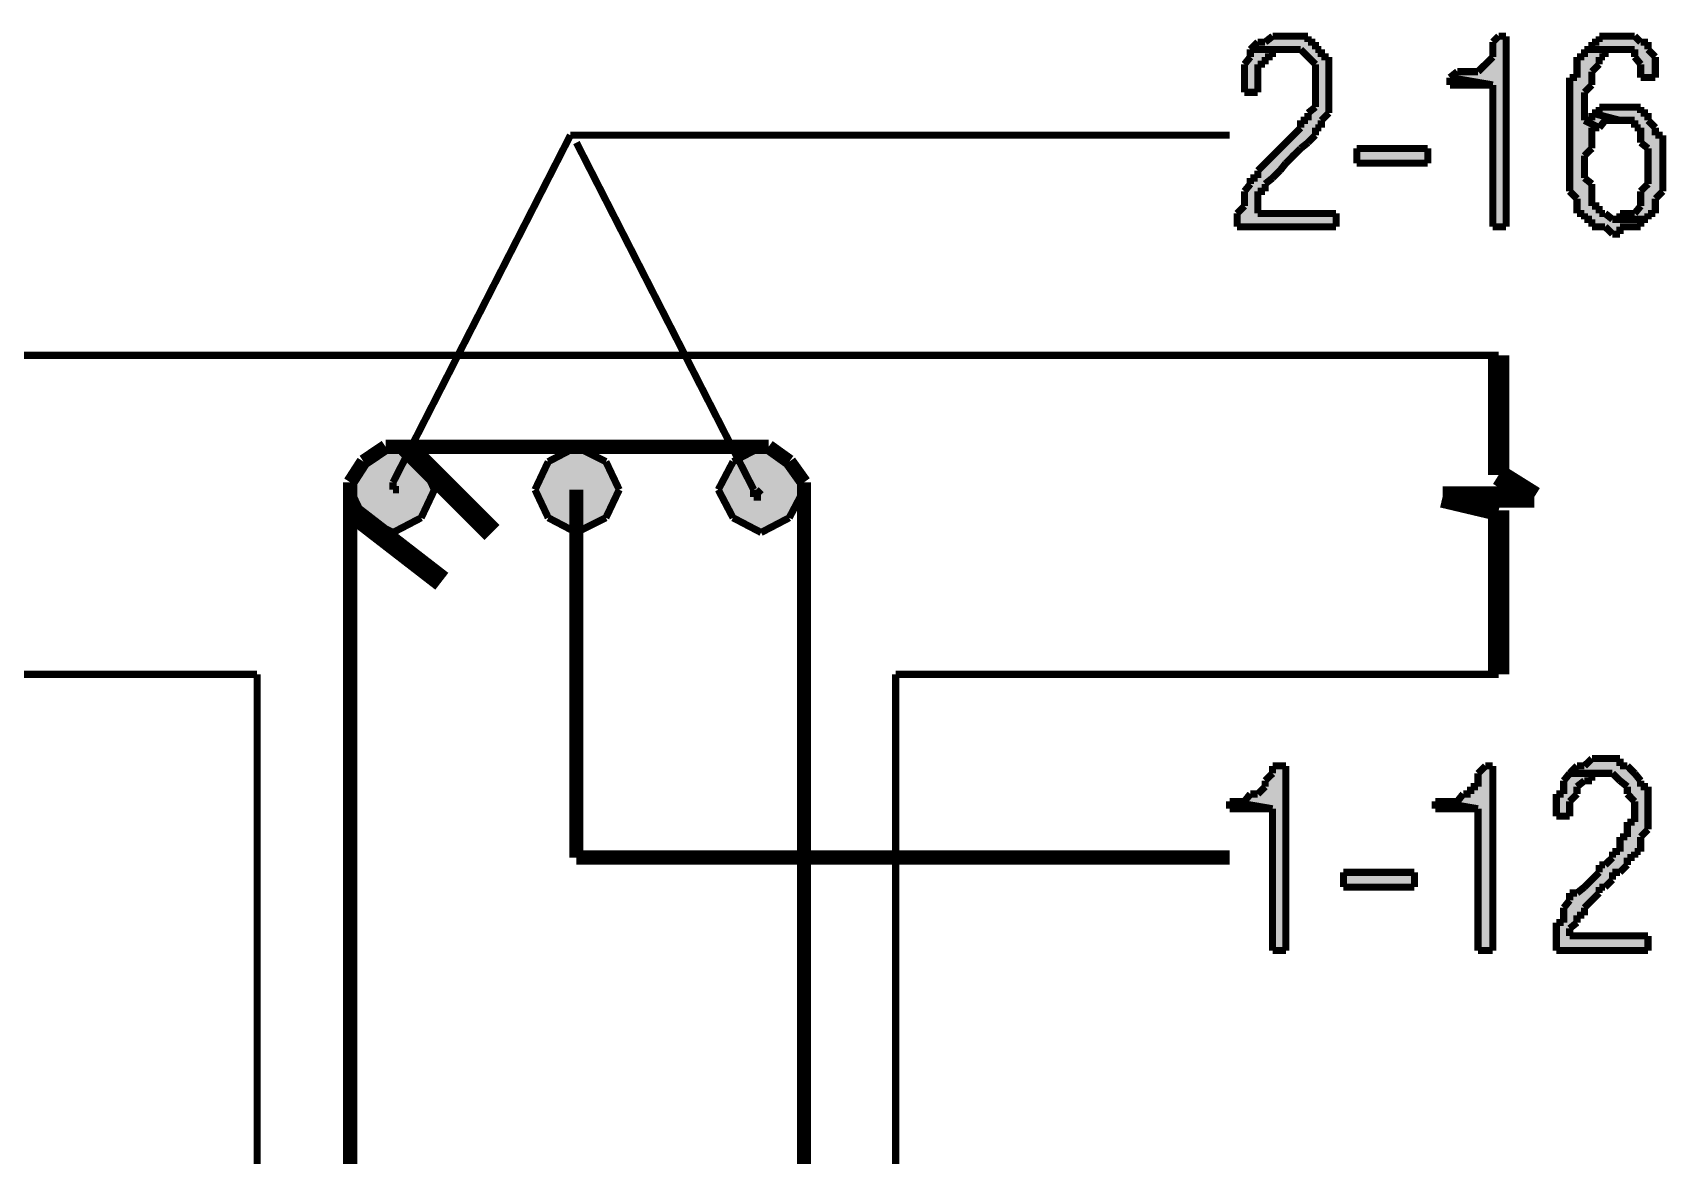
# Model space of a CAD drawing. Header units: millimetres. Extents: x 5 to 350, y 3 to 213.
# Drawn here: x 69.54 to 89.03, y 48.27 to 61.67 of the extents above; entities that cross this region are included whole.
import ezdxf

# ---------------------------------------------------------------- set-up
doc = ezdxf.new("R2010")
doc.units = ezdxf.units.MM
doc.layers.add('H', color=251, linetype='Continuous')
doc.layers.add('P', color=255, linetype='Continuous')

msp = doc.modelspace()

# ---------------------------------------------------------------- hatches: boundary and pattern name
at = {"layer": 'H', "linetype": 'Continuous'}
for points in [[(83.908, 59.355), (83.908, 59.514), (83.996, 59.602), (83.996, 59.778), (84.067, 59.866), (84.067, 59.937), (84.155, 59.937), (84.155, 60.025), (84.667, 60.537), (84.667, 60.625), (84.755, 60.625), (84.755, 60.713), (84.843, 60.784), (84.843, 61.295), (84.667, 61.472), (84.067, 61.472), (84.155, 61.56), (84.243, 61.56), (84.332, 61.63), (84.755, 61.63), (84.755, 61.56), (84.843, 61.56), (84.843, 61.472), (84.914, 61.472), (84.914, 61.383), (85.002, 61.383), (85.002, 60.713), (84.914, 60.625), (84.914, 60.537), (84.843, 60.537), (84.843, 60.448), (84.243, 59.866), (84.243, 59.778), (84.155, 59.778), (84.155, 59.514), (85.09, 59.514), (85.09, 59.355), (83.908, 59.355)], [(86.96, 59.355), (86.96, 61.048), (86.448, 61.136), (86.536, 61.207), (86.783, 61.207), (86.96, 61.383), (86.96, 61.56), (87.03, 61.63), (87.118, 61.63), (87.118, 59.355), (86.96, 59.355)], [(88.724, 61.136), (88.724, 61.295), (88.653, 61.383), (88.653, 61.472), (88.142, 61.472), (88.142, 61.56), (88.23, 61.56), (88.23, 61.63), (88.653, 61.63), (88.724, 61.56), (88.812, 61.56), (88.812, 61.472), (88.9, 61.383), (88.9, 61.136), (88.724, 61.136)], [(83.996, 60.96), (83.996, 61.295), (84.067, 61.383), (84.067, 61.472), (84.332, 61.472), (84.332, 61.383), (84.243, 61.383), (84.243, 61.295), (84.155, 61.295), (84.155, 60.96), (83.996, 60.96)], [(88.388, 59.267), (88.3, 59.355), (88.142, 59.355), (88.142, 59.443), (88.053, 59.443), (88.053, 59.514), (87.965, 59.514), (87.965, 59.69), (87.877, 59.778), (87.877, 61.136), (87.965, 61.136), (87.965, 61.383), (88.053, 61.383), (88.053, 61.472), (88.3, 61.472), (88.3, 61.383), (88.23, 61.383), (88.23, 61.295), (88.142, 61.207), (88.142, 61.048), (88.053, 60.96), (88.053, 60.625), (88.23, 60.537), (88.142, 60.537), (88.142, 60.29), (88.053, 60.202), (88.053, 59.937), (88.142, 59.866), (88.142, 59.602), (88.23, 59.602), (88.23, 59.514), (88.3, 59.514), (88.388, 59.443), (88.724, 59.443), (88.724, 59.355), (88.477, 59.355), (88.477, 59.267), (88.388, 59.267)], [(86.448, 61.048), (86.448, 61.136), (86.96, 61.048), (86.448, 61.048)], [(88.23, 60.537), (88.053, 60.625), (88.142, 60.625), (88.142, 60.713), (88.477, 60.625), (88.3, 60.625), (88.23, 60.537)], [(88.477, 59.443), (88.477, 59.514), (88.653, 59.514), (88.724, 59.602), (88.724, 59.778), (88.812, 59.866), (88.812, 60.29), (88.724, 60.36), (88.724, 60.537), (88.653, 60.537), (88.653, 60.625), (88.477, 60.625), (88.142, 60.713), (88.23, 60.713), (88.23, 60.784), (88.724, 60.784), (88.724, 60.713), (88.812, 60.713), (88.812, 60.625), (88.9, 60.537), (88.9, 60.448), (88.988, 60.448), (88.988, 59.778), (88.9, 59.69), (88.9, 59.514), (88.812, 59.514), (88.812, 59.443), (88.477, 59.443)], [(85.337, 60.113), (85.337, 60.29), (86.184, 60.29), (86.184, 60.113), (85.337, 60.113)], [(73.325, 56.215), (73.484, 56.55), (74.33, 56.215), (73.325, 56.215)], [(73.484, 56.55), (73.836, 56.727), (74.172, 56.55), (73.484, 56.55)], [(74.33, 56.215), (73.484, 56.55), (74.172, 56.55), (74.33, 56.215)], [(75.53, 56.215), (75.688, 56.55), (76.535, 56.215), (75.53, 56.215)], [(75.688, 56.55), (76.024, 56.727), (76.376, 56.55), (75.688, 56.55)], [(76.535, 56.215), (75.688, 56.55), (76.376, 56.55), (76.535, 56.215)], [(77.717, 56.215), (77.893, 56.55), (78.74, 56.215), (77.717, 56.215)], [(77.893, 56.55), (78.228, 56.727), (78.564, 56.55), (77.893, 56.55)], [(78.74, 56.215), (77.893, 56.55), (78.564, 56.55), (78.74, 56.215)], [(73.484, 55.88), (73.325, 56.215), (74.172, 55.88), (73.484, 55.88)], [(74.172, 55.88), (73.325, 56.215), (74.33, 56.215), (74.172, 55.88)], [(75.688, 55.88), (75.53, 56.215), (76.376, 55.88), (75.688, 55.88)], [(76.376, 55.88), (75.53, 56.215), (76.535, 56.215), (76.376, 55.88)], [(77.893, 55.88), (77.717, 56.215), (78.564, 55.88), (77.893, 55.88)], [(78.564, 55.88), (77.717, 56.215), (78.74, 56.215), (78.564, 55.88)], [(73.836, 55.704), (73.484, 55.88), (74.172, 55.88), (73.836, 55.704)], [(76.024, 55.704), (75.688, 55.88), (76.376, 55.88), (76.024, 55.704)], [(78.228, 55.704), (77.893, 55.88), (78.564, 55.88), (78.228, 55.704)], [(84.332, 50.712), (84.332, 52.405), (83.82, 52.493), (83.996, 52.493), (84.067, 52.582), (84.155, 52.582), (84.243, 52.67), (84.243, 52.74), (84.332, 52.828), (84.332, 52.917), (84.49, 52.917), (84.49, 50.712), (84.332, 50.712)], [(86.783, 50.712), (86.783, 52.405), (86.272, 52.493), (86.536, 52.493), (86.607, 52.582), (86.695, 52.582), (86.695, 52.67), (86.783, 52.67), (86.783, 52.828), (86.872, 52.917), (86.96, 52.917), (86.96, 50.712), (86.783, 50.712)], [(87.718, 50.712), (87.718, 51.047), (87.806, 51.047), (87.806, 51.223), (87.877, 51.312), (87.877, 51.4), (87.965, 51.4), (88.23, 51.647), (88.23, 51.735), (88.3, 51.735), (88.388, 51.823), (88.388, 51.894), (88.477, 51.894), (88.477, 52.07), (88.565, 52.07), (88.565, 52.246), (88.653, 52.246), (88.653, 52.493), (88.565, 52.582), (88.565, 52.67), (88.388, 52.828), (87.877, 52.828), (87.965, 52.917), (88.053, 52.917), (88.142, 53.005), (88.477, 53.005), (88.477, 52.917), (88.565, 52.917), (88.724, 52.74), (88.724, 52.67), (88.812, 52.67), (88.812, 52.158), (88.724, 52.07), (88.724, 51.894), (88.653, 51.894), (88.653, 51.823), (88.565, 51.823), (88.565, 51.735), (88.477, 51.647), (88.388, 51.647), (88.388, 51.558), (88.3, 51.47), (88.23, 51.47), (88.23, 51.4), (88.053, 51.223), (88.053, 51.135), (87.965, 51.135), (87.965, 51.047), (87.877, 50.976), (87.877, 50.888), (88.812, 50.888), (88.812, 50.712), (87.718, 50.712)], [(87.718, 52.317), (87.718, 52.582), (87.806, 52.582), (87.806, 52.74), (87.877, 52.828), (88.142, 52.828), (88.142, 52.74), (88.053, 52.74), (87.965, 52.67), (87.965, 52.582), (87.877, 52.493), (87.877, 52.317), (87.718, 52.317)], [(83.82, 52.405), (83.82, 52.493), (84.332, 52.405), (83.82, 52.405)], [(86.272, 52.405), (86.272, 52.493), (86.783, 52.405), (86.272, 52.405)], [(85.178, 51.47), (85.178, 51.647), (86.025, 51.647), (86.025, 51.47), (85.178, 51.47)]]:
    msp.add_hatch(color=256, dxfattribs=at).paths.add_polyline_path(points)

# ---------------------------------------------------------------- linework, layer by layer
at = {"layer": 'P'}
for points, const_width in [([(84.332, 61.63), (84.243, 61.56)], 0.085), ([(84.42, 61.63), (84.332, 61.63)], 0.085), ([(84.49, 61.63), (84.42, 61.63)], 0.085), ([(84.578, 61.63), (84.49, 61.63)], 0.085), ([(84.667, 61.63), (84.578, 61.63)], 0.085), ([(84.578, 61.63), (84.578, 61.63)], 0.085), ([(84.755, 61.63), (84.667, 61.63)], 0.085), ([(84.755, 61.56), (84.755, 61.63)], 0.085), ([(87.03, 61.63), (86.96, 61.56)], 0.085), ([(87.118, 61.63), (87.03, 61.63)], 0.085), ([(87.118, 59.355), (87.118, 61.63)], 0.085), ([(88.3, 61.63), (88.23, 61.63)], 0.085), ([(88.23, 61.63), (88.23, 61.56)], 0.085), ([(88.388, 61.63), (88.3, 61.63)], 0.085), ([(88.477, 61.63), (88.388, 61.63)], 0.085), ([(88.565, 61.63), (88.477, 61.63)], 0.085), ([(88.653, 61.63), (88.565, 61.63)], 0.085), ([(88.565, 61.63), (88.565, 61.63)], 0.085), ([(88.724, 61.56), (88.653, 61.63)], 0.085), ([(84.067, 61.383), (83.996, 61.295)], 0.085), ([(84.155, 61.56), (84.067, 61.472)], 0.085), ([(84.067, 61.472), (84.067, 61.383)], 0.085), ([(84.49, 61.472), (84.067, 61.472)], 0.085), ([(84.067, 61.472), (84.49, 61.472)], 0.085), ([(84.243, 61.56), (84.155, 61.56)], 0.085), ([(84.243, 61.295), (84.243, 61.383)], 0.085), ([(84.243, 61.383), (84.332, 61.383)], 0.085), ([(84.332, 61.383), (84.332, 61.472)], 0.085), ([(84.332, 61.472), (84.42, 61.472)], 0.085), ([(84.42, 61.472), (84.49, 61.472)], 0.085), ([(84.49, 61.472), (84.578, 61.472)], 0.085), ([(84.578, 61.472), (84.667, 61.472)], 0.085), ([(84.667, 61.472), (84.755, 61.383)], 0.085), ([(84.843, 61.56), (84.755, 61.56)], 0.085), ([(84.755, 61.383), (84.843, 61.295)], 0.085), ([(84.843, 61.472), (84.843, 61.56)], 0.085), ([(84.914, 61.472), (84.843, 61.472)], 0.085), ([(84.914, 61.383), (84.914, 61.472)], 0.085), ([(85.002, 61.383), (84.914, 61.383)], 0.085), ([(85.002, 61.295), (85.002, 61.383)], 0.085), ([(86.96, 61.383), (86.872, 61.295)], 0.085), ([(86.96, 61.56), (86.96, 61.472)], 0.085), ([(86.96, 61.472), (86.96, 61.383)], 0.085), ([(88.053, 61.383), (87.965, 61.383)], 0.085), ([(87.965, 61.383), (87.965, 61.295)], 0.085), ([(88.142, 61.472), (88.053, 61.472)], 0.085), ([(88.053, 61.472), (88.053, 61.383)], 0.085), ([(88.23, 61.56), (88.142, 61.56)], 0.085), ([(88.142, 61.56), (88.142, 61.472)], 0.085), ([(88.477, 61.472), (88.142, 61.472)], 0.085), ([(88.142, 61.472), (88.477, 61.472)], 0.085), ([(88.23, 61.295), (88.23, 61.383)], 0.085), ([(88.23, 61.383), (88.3, 61.383)], 0.085), ([(88.3, 61.383), (88.3, 61.472)], 0.085), ([(88.3, 61.472), (88.388, 61.472)], 0.085), ([(88.388, 61.472), (88.477, 61.472)], 0.085), ([(88.477, 61.472), (88.565, 61.472)], 0.085), ([(88.565, 61.472), (88.653, 61.472)], 0.085), ([(88.653, 61.472), (88.653, 61.383)], 0.085), ([(88.653, 61.383), (88.724, 61.295)], 0.085), ([(88.812, 61.56), (88.724, 61.56)], 0.085), ([(88.812, 61.472), (88.812, 61.56)], 0.085), ([(88.9, 61.383), (88.812, 61.472)], 0.085), ([(88.9, 61.295), (88.9, 61.383)], 0.085), ([(83.996, 61.295), (83.996, 61.207)], 0.085), ([(83.996, 61.207), (83.996, 61.136)], 0.085), ([(84.155, 61.207), (84.155, 61.295)], 0.085), ([(84.155, 61.295), (84.243, 61.295)], 0.085), ([(84.155, 61.136), (84.155, 61.207)], 0.085), ([(84.843, 61.295), (84.843, 61.207)], 0.085), ([(84.843, 61.207), (84.843, 61.136)], 0.085), ([(85.002, 61.207), (85.002, 61.295)], 0.085), ([(85.002, 61.136), (85.002, 61.207)], 0.085), ([(86.536, 61.207), (86.448, 61.136)], 0.085), ([(86.607, 61.207), (86.536, 61.207)], 0.085), ([(86.695, 61.207), (86.607, 61.207)], 0.085), ([(86.783, 61.207), (86.695, 61.207)], 0.085), ([(86.872, 61.295), (86.783, 61.207)], 0.085), ([(87.965, 61.295), (87.965, 61.207)], 0.085), ([(87.965, 61.207), (87.965, 61.136)], 0.085), ([(88.142, 61.207), (88.23, 61.295)], 0.085), ([(88.142, 61.136), (88.142, 61.207)], 0.085), ([(88.724, 61.295), (88.724, 61.207)], 0.085), ([(88.724, 61.207), (88.724, 61.136)], 0.085), ([(88.9, 61.207), (88.9, 61.295)], 0.085), ([(88.9, 61.136), (88.9, 61.207)], 0.085), ([(83.996, 61.136), (83.996, 61.048)], 0.085), ([(83.996, 61.048), (83.996, 60.96)], 0.085), ([(84.155, 61.048), (84.155, 61.136)], 0.085), ([(84.155, 60.96), (84.155, 61.048)], 0.085), ([(84.843, 61.136), (84.843, 61.048)], 0.085), ([(84.843, 61.048), (84.843, 60.96)], 0.085), ([(85.002, 61.048), (85.002, 61.136)], 0.085), ([(85.002, 60.96), (85.002, 61.048)], 0.085), ([(86.448, 61.136), (86.448, 61.048)], 0.085), ([(86.96, 61.048), (86.448, 61.136)], 0.085), ([(86.448, 61.136), (86.96, 61.048)], 0.085), ([(86.448, 61.048), (86.536, 61.048)], 0.085), ([(86.536, 61.048), (86.607, 61.048)], 0.085), ([(86.607, 61.048), (86.695, 61.048)], 0.085), ([(86.695, 61.048), (86.783, 61.048)], 0.085), ([(86.783, 61.048), (86.872, 61.048)], 0.085), ([(86.872, 61.048), (86.96, 61.048)], 0.085), ([(86.96, 61.048), (86.96, 59.355)], 0.085), ([(87.965, 61.136), (87.877, 61.136)], 0.085), ([(87.877, 61.136), (87.877, 61.048)], 0.085), ([(87.877, 61.048), (87.877, 60.96)], 0.085), ([(88.053, 60.96), (88.142, 61.048)], 0.085), ([(88.142, 61.048), (88.142, 61.136)], 0.085), ([(88.724, 61.136), (88.9, 61.136)], 0.085), ([(83.996, 60.96), (84.155, 60.96)], 0.085), ([(84.843, 60.784), (84.755, 60.713)], 0.085), ([(84.843, 60.96), (84.843, 60.872)], 0.085), ([(84.843, 60.872), (84.843, 60.784)], 0.085), ([(85.002, 60.872), (85.002, 60.96)], 0.085), ([(85.002, 60.784), (85.002, 60.872)], 0.085), ([(85.002, 60.713), (85.002, 60.784)], 0.085), ([(87.877, 60.96), (87.877, 60.872)], 0.085), ([(87.877, 60.872), (87.877, 60.784)], 0.085), ([(87.877, 60.784), (87.877, 60.713)], 0.085), ([(88.053, 60.872), (88.053, 60.96)], 0.085), ([(88.053, 60.784), (88.053, 60.872)], 0.085), ([(88.053, 60.713), (88.053, 60.784)], 0.085), ([(88.3, 60.784), (88.23, 60.784)], 0.085), ([(88.23, 60.784), (88.23, 60.713)], 0.085), ([(88.388, 60.784), (88.3, 60.784)], 0.085), ([(88.477, 60.784), (88.388, 60.784)], 0.085), ([(88.565, 60.784), (88.477, 60.784)], 0.085), ([(88.653, 60.784), (88.565, 60.784)], 0.085), ([(88.565, 60.784), (88.565, 60.784)], 0.085), ([(88.724, 60.784), (88.653, 60.784)], 0.085), ([(88.724, 60.713), (88.724, 60.784)], 0.085), ([(84.755, 60.625), (84.667, 60.625)], 0.085), ([(84.667, 60.625), (84.667, 60.537)], 0.085), ([(84.755, 60.713), (84.755, 60.625)], 0.085), ([(84.914, 60.625), (85.002, 60.713)], 0.085), ([(84.914, 60.537), (84.914, 60.625)], 0.085), ([(87.877, 60.713), (87.877, 60.625)], 0.085), ([(87.877, 60.625), (87.877, 60.537)], 0.085), ([(88.053, 60.625), (88.053, 60.713)], 0.085), ([(88.142, 60.625), (88.053, 60.625)], 0.085), ([(88.053, 60.625), (88.23, 60.537)], 0.085), ([(88.23, 60.537), (88.053, 60.625)], 0.085), ([(88.142, 60.713), (88.142, 60.625)], 0.085), ([(88.477, 60.625), (88.142, 60.713)], 0.085), ([(88.23, 60.713), (88.142, 60.713)], 0.085), ([(88.142, 60.713), (88.477, 60.625)], 0.085), ([(88.23, 60.537), (88.3, 60.625)], 0.085), ([(88.3, 60.625), (88.388, 60.625)], 0.085), ([(88.388, 60.625), (88.477, 60.625)], 0.085), ([(88.477, 60.625), (88.565, 60.625)], 0.085), ([(88.565, 60.625), (88.653, 60.625)], 0.085), ([(88.653, 60.625), (88.653, 60.537)], 0.085), ([(88.812, 60.713), (88.724, 60.713)], 0.085), ([(88.812, 60.625), (88.812, 60.713)], 0.085), ([(88.9, 60.537), (88.812, 60.625)], 0.085), ([(73.836, 56.303), (75.953, 60.448)], 0.085), ([(75.953, 60.448), (83.82, 60.448)], 0.085), ([(84.578, 60.448), (84.49, 60.36)], 0.085), ([(84.667, 60.537), (84.578, 60.448)], 0.085), ([(84.755, 60.36), (84.843, 60.448)], 0.085), ([(84.843, 60.448), (84.843, 60.537)], 0.085), ([(84.843, 60.537), (84.914, 60.537)], 0.085), ([(87.877, 60.537), (87.877, 60.448)], 0.085), ([(87.877, 60.448), (87.877, 60.36)], 0.085), ([(88.142, 60.448), (88.142, 60.537)], 0.085), ([(88.142, 60.537), (88.23, 60.537)], 0.085), ([(88.142, 60.36), (88.142, 60.448)], 0.085), ([(88.653, 60.537), (88.724, 60.537)], 0.085), ([(88.724, 60.537), (88.724, 60.448)], 0.085), ([(88.724, 60.448), (88.724, 60.36)], 0.085), ([(88.9, 60.448), (88.9, 60.537)], 0.085), ([(88.988, 60.448), (88.9, 60.448)], 0.085), ([(88.988, 60.36), (88.988, 60.448)], 0.085), ([(78.14, 56.215), (76.024, 60.36)], 0.085), ([(84.332, 60.202), (84.243, 60.113)], 0.085), ([(84.42, 60.29), (84.332, 60.202)], 0.085), ([(84.49, 60.36), (84.42, 60.29)], 0.085), ([(84.49, 60.113), (84.578, 60.202)], 0.085), ([(84.578, 60.202), (84.667, 60.29)], 0.085), ([(84.667, 60.29), (84.755, 60.36)], 0.085), ([(85.337, 60.113), (85.337, 60.29)], 0.085), ([(85.337, 60.29), (86.184, 60.29)], 0.085), ([(86.184, 60.29), (86.184, 60.113)], 0.085), ([(87.877, 60.36), (87.877, 60.29)], 0.085), ([(87.877, 60.29), (87.877, 60.202)], 0.085), ([(87.877, 60.202), (87.877, 60.113)], 0.085), ([(88.053, 60.202), (88.142, 60.29)], 0.085), ([(88.053, 60.113), (88.053, 60.202)], 0.085), ([(88.142, 60.29), (88.142, 60.36)], 0.085), ([(88.724, 60.36), (88.812, 60.29)], 0.085), ([(88.812, 60.29), (88.812, 60.202)], 0.085), ([(88.812, 60.202), (88.812, 60.113)], 0.085), ([(88.988, 60.29), (88.988, 60.36)], 0.085), ([(88.988, 60.202), (88.988, 60.29)], 0.085), ([(88.988, 60.113), (88.988, 60.202)], 0.085), ([(84.243, 60.113), (84.155, 60.025)], 0.085), ([(84.155, 60.025), (84.155, 59.937)], 0.085), ([(84.332, 59.937), (84.42, 60.025)], 0.085), ([(84.42, 60.025), (84.49, 60.113)], 0.085), ([(86.184, 60.113), (85.337, 60.113)], 0.085), ([(85.337, 60.113), (85.337, 60.113)], 0.085), ([(87.877, 60.113), (87.877, 60.025)], 0.085), ([(87.877, 60.025), (87.877, 59.937)], 0.085), ([(88.053, 60.025), (88.053, 60.113)], 0.085), ([(88.053, 59.937), (88.053, 60.025)], 0.085), ([(88.812, 60.113), (88.812, 60.025)], 0.085), ([(88.812, 60.025), (88.812, 59.937)], 0.085), ([(88.988, 60.025), (88.988, 60.113)], 0.085), ([(88.988, 59.937), (88.988, 60.025)], 0.085), ([(84.067, 59.866), (83.996, 59.778)], 0.085), ([(84.155, 59.937), (84.067, 59.937)], 0.085), ([(84.067, 59.937), (84.067, 59.866)], 0.085), ([(84.243, 59.866), (84.332, 59.937)], 0.085), ([(84.243, 59.778), (84.243, 59.866)], 0.085), ([(87.877, 59.937), (87.877, 59.866)], 0.085), ([(87.877, 59.866), (87.877, 59.778)], 0.085), ([(88.142, 59.866), (88.053, 59.937)], 0.085), ([(88.142, 59.778), (88.142, 59.866)], 0.085), ([(88.812, 59.866), (88.724, 59.778)], 0.085), ([(88.812, 59.937), (88.812, 59.866)], 0.085), ([(88.988, 59.866), (88.988, 59.937)], 0.085), ([(88.988, 59.778), (88.988, 59.866)], 0.085), ([(83.996, 59.778), (83.996, 59.69)], 0.085), ([(83.996, 59.69), (83.996, 59.602)], 0.085), ([(84.155, 59.69), (84.155, 59.778)], 0.085), ([(84.155, 59.778), (84.243, 59.778)], 0.085), ([(84.155, 59.602), (84.155, 59.69)], 0.085), ([(87.877, 59.778), (87.965, 59.69)], 0.085), ([(87.965, 59.69), (87.965, 59.602)], 0.085), ([(88.142, 59.69), (88.142, 59.778)], 0.085), ([(88.142, 59.602), (88.142, 59.69)], 0.085), ([(88.724, 59.778), (88.724, 59.69)], 0.085), ([(88.724, 59.69), (88.724, 59.602)], 0.085), ([(88.9, 59.69), (88.988, 59.778)], 0.085), ([(88.9, 59.602), (88.9, 59.69)], 0.085), ([(83.996, 59.602), (83.908, 59.514)], 0.085), ([(83.908, 59.514), (83.908, 59.443)], 0.085), ([(83.908, 59.443), (83.908, 59.355)], 0.085), ([(84.155, 59.514), (84.155, 59.602)], 0.085), ([(85.09, 59.514), (84.155, 59.514)], 0.085), ([(85.09, 59.355), (85.09, 59.514)], 0.085), ([(87.965, 59.602), (87.965, 59.514)], 0.085), ([(87.965, 59.514), (88.053, 59.514)], 0.085), ([(88.053, 59.514), (88.053, 59.443)], 0.085), ([(88.053, 59.443), (88.142, 59.443)], 0.085), ([(88.23, 59.602), (88.142, 59.602)], 0.085), ([(88.142, 59.443), (88.142, 59.355)], 0.085), ([(88.23, 59.514), (88.23, 59.602)], 0.085), ([(88.3, 59.514), (88.23, 59.514)], 0.085), ([(88.388, 59.443), (88.3, 59.514)], 0.085), ([(88.477, 59.443), (88.388, 59.443)], 0.085), ([(88.565, 59.514), (88.477, 59.514)], 0.085), ([(88.477, 59.514), (88.477, 59.443)], 0.085), ([(88.477, 59.443), (88.812, 59.443)], 0.085), ([(88.812, 59.443), (88.477, 59.443)], 0.085), ([(88.653, 59.514), (88.565, 59.514)], 0.085), ([(88.724, 59.602), (88.653, 59.514)], 0.085), ([(88.724, 59.355), (88.724, 59.443)], 0.085), ([(88.724, 59.443), (88.812, 59.443)], 0.085), ([(88.812, 59.443), (88.812, 59.514)], 0.085), ([(88.812, 59.514), (88.9, 59.514)], 0.085), ([(88.9, 59.514), (88.9, 59.602)], 0.085), ([(83.908, 59.355), (85.09, 59.355)], 0.085), ([(86.96, 59.355), (87.118, 59.355)], 0.085), ([(88.142, 59.355), (88.23, 59.355)], 0.085), ([(88.23, 59.355), (88.3, 59.355)], 0.085), ([(88.3, 59.355), (88.388, 59.267)], 0.085), ([(88.388, 59.267), (88.477, 59.267)], 0.085), ([(88.477, 59.267), (88.477, 59.355)], 0.085), ([(88.477, 59.355), (88.565, 59.355)], 0.085), ([(88.565, 59.355), (88.653, 59.355)], 0.085), ([(88.653, 59.355), (88.724, 59.355)], 0.085), ([(87.03, 56.392), (87.03, 57.82)], 0.254), ([(87.03, 57.82), (65.952, 57.82)], 0.085), ([(73.748, 56.727), (73.484, 56.55)], 0.169), ([(73.836, 56.727), (73.484, 56.55)], 0.085), ([(78.317, 56.727), (73.748, 56.727)], 0.169), ([(74.172, 56.55), (73.836, 56.727)], 0.085), ([(73.995, 56.727), (75.018, 55.704)], 0.254), ([(76.024, 56.727), (75.688, 56.55)], 0.085), ([(76.376, 56.55), (76.024, 56.727)], 0.085), ([(78.228, 56.727), (77.893, 56.55)], 0.085), ([(78.564, 56.55), (78.228, 56.727)], 0.085), ([(78.564, 56.55), (78.317, 56.727)], 0.169), ([(73.484, 56.55), (73.325, 56.303)], 0.169), ([(73.484, 56.55), (73.325, 56.215)], 0.085), ([(74.33, 56.215), (74.172, 56.55)], 0.085), ([(75.688, 56.55), (75.53, 56.215)], 0.085), ([(76.535, 56.215), (76.376, 56.55)], 0.085), ([(77.893, 56.55), (77.717, 56.215)], 0.085), ([(78.74, 56.303), (78.564, 56.55)], 0.169), ([(78.74, 56.215), (78.564, 56.55)], 0.085), ([(73.325, 56.303), (73.325, 44.115)], 0.169), ([(73.836, 56.215), (73.836, 56.303)], 0.085), ([(73.836, 56.215), (73.836, 56.303)], 0.085), ([(78.74, 44.115), (78.74, 56.303)], 0.169), ([(87.454, 56.127), (87.03, 56.392)], 0.254), ([(73.325, 56.215), (73.484, 55.88)], 0.085), ([(73.907, 56.215), (73.836, 56.215)], 0.085), ([(74.172, 55.88), (74.33, 56.215)], 0.085), ([(74.33, 56.215), (74.33, 56.215)], 0.085), ([(75.53, 56.215), (75.688, 55.88)], 0.085), ([(76.024, 56.215), (76.024, 51.823)], 0.169), ([(76.376, 55.88), (76.535, 56.215)], 0.085), ([(76.535, 56.215), (76.535, 56.215)], 0.085), ([(77.717, 56.215), (77.893, 55.88)], 0.085), ([(78.228, 56.215), (78.14, 56.127)], 0.085), ([(78.14, 56.127), (78.14, 56.215)], 0.085), ([(78.14, 56.127), (78.14, 56.215)], 0.085), ([(78.14, 56.127), (78.228, 56.127)], 0.085), ([(78.564, 55.88), (78.74, 56.215)], 0.085), ([(78.74, 56.215), (78.74, 56.215)], 0.085), ([(87.03, 55.968), (86.36, 56.127)], 0.254), ([(86.36, 56.127), (87.454, 56.127)], 0.254), ([(73.325, 55.968), (74.418, 55.122)], 0.254), ([(87.03, 54.01), (87.03, 55.968)], 0.254), ([(73.484, 55.88), (73.836, 55.704)], 0.085), ([(73.836, 55.704), (74.172, 55.88)], 0.085), ([(75.688, 55.88), (76.024, 55.704)], 0.085), ([(76.024, 55.704), (76.376, 55.88)], 0.085), ([(77.893, 55.88), (78.228, 55.704)], 0.085), ([(78.228, 55.704), (78.564, 55.88)], 0.085), ([(65.952, 54.01), (72.214, 54.01)], 0.085), ([(72.214, 54.01), (72.214, 42.58)], 0.085), ([(79.834, 42.58), (79.834, 54.01)], 0.085), ([(87.03, 54.01), (79.834, 54.01)], 0.085), ([(88.142, 53.005), (88.053, 52.917)], 0.085), ([(88.23, 53.005), (88.142, 53.005)], 0.085), ([(88.3, 53.005), (88.23, 53.005)], 0.085), ([(88.388, 53.005), (88.3, 53.005)], 0.085), ([(88.477, 53.005), (88.388, 53.005)], 0.085), ([(88.477, 52.917), (88.477, 53.005)], 0.085), ([(84.332, 52.828), (84.243, 52.74)], 0.085), ([(84.49, 52.917), (84.332, 52.917)], 0.085), ([(84.332, 52.917), (84.332, 52.828)], 0.085), ([(84.49, 50.712), (84.49, 52.917)], 0.085), ([(86.872, 52.917), (86.783, 52.828)], 0.085), ([(86.783, 52.828), (86.783, 52.74)], 0.085), ([(86.96, 52.917), (86.872, 52.917)], 0.085), ([(86.96, 50.712), (86.96, 52.917)], 0.085), ([(87.877, 52.828), (87.806, 52.74)], 0.085), ([(87.965, 52.917), (87.877, 52.828)], 0.085), ([(88.3, 52.828), (87.877, 52.828)], 0.085), ([(87.877, 52.828), (88.3, 52.828)], 0.085), ([(88.053, 52.917), (87.965, 52.917)], 0.085), ([(88.142, 52.74), (88.142, 52.828)], 0.085), ([(88.142, 52.828), (88.23, 52.828)], 0.085), ([(88.23, 52.828), (88.3, 52.828)], 0.085), ([(88.3, 52.828), (88.388, 52.828)], 0.085), ([(88.388, 52.828), (88.477, 52.74)], 0.085), ([(88.565, 52.917), (88.477, 52.917)], 0.085), ([(88.653, 52.828), (88.565, 52.917)], 0.085), ([(88.724, 52.74), (88.653, 52.828)], 0.085), ([(84.243, 52.67), (84.155, 52.582)], 0.085), ([(84.243, 52.74), (84.243, 52.67)], 0.085), ([(86.783, 52.67), (86.695, 52.67)], 0.085), ([(86.695, 52.67), (86.695, 52.582)], 0.085), ([(86.783, 52.74), (86.783, 52.67)], 0.085), ([(87.806, 52.74), (87.806, 52.67)], 0.085), ([(87.806, 52.67), (87.806, 52.582)], 0.085), ([(87.965, 52.67), (88.053, 52.74)], 0.085), ([(87.965, 52.582), (87.965, 52.67)], 0.085), ([(88.053, 52.74), (88.142, 52.74)], 0.085), ([(88.477, 52.74), (88.565, 52.67)], 0.085), ([(88.565, 52.67), (88.565, 52.582)], 0.085), ([(88.724, 52.67), (88.724, 52.74)], 0.085), ([(88.812, 52.67), (88.724, 52.67)], 0.085), ([(88.812, 52.582), (88.812, 52.67)], 0.085), ([(83.82, 52.493), (83.82, 52.405)], 0.085), ([(84.332, 52.405), (83.82, 52.493)], 0.085), ([(83.908, 52.493), (83.82, 52.493)], 0.085), ([(83.82, 52.493), (84.332, 52.405)], 0.085), ([(83.82, 52.405), (83.908, 52.405)], 0.085), ([(83.996, 52.493), (83.908, 52.493)], 0.085), ([(83.908, 52.405), (83.996, 52.405)], 0.085), ([(84.067, 52.582), (83.996, 52.493)], 0.085), ([(83.996, 52.405), (84.067, 52.405)], 0.085), ([(84.155, 52.582), (84.067, 52.582)], 0.085), ([(84.067, 52.405), (84.155, 52.405)], 0.085), ([(84.155, 52.405), (84.243, 52.405)], 0.085), ([(84.243, 52.405), (84.332, 52.405)], 0.085), ([(84.332, 52.405), (84.332, 50.712)], 0.085), ([(86.272, 52.493), (86.272, 52.405)], 0.085), ([(86.783, 52.405), (86.272, 52.493)], 0.085), ([(86.36, 52.493), (86.272, 52.493)], 0.085), ([(86.272, 52.493), (86.783, 52.405)], 0.085), ([(86.272, 52.405), (86.36, 52.405)], 0.085), ([(86.448, 52.493), (86.36, 52.493)], 0.085), ([(86.36, 52.405), (86.448, 52.405)], 0.085), ([(86.536, 52.493), (86.448, 52.493)], 0.085), ([(86.448, 52.405), (86.536, 52.405)], 0.085), ([(86.607, 52.582), (86.536, 52.493)], 0.085), ([(86.536, 52.405), (86.607, 52.405)], 0.085), ([(86.695, 52.582), (86.607, 52.582)], 0.085), ([(86.607, 52.405), (86.695, 52.405)], 0.085), ([(86.695, 52.405), (86.783, 52.405)], 0.085), ([(86.783, 52.405), (86.783, 50.712)], 0.085), ([(87.806, 52.582), (87.718, 52.582)], 0.085), ([(87.718, 52.582), (87.718, 52.493)], 0.085), ([(87.718, 52.493), (87.718, 52.405)], 0.085), ([(87.718, 52.405), (87.718, 52.317)], 0.085), ([(87.877, 52.493), (87.965, 52.582)], 0.085), ([(87.877, 52.405), (87.877, 52.493)], 0.085), ([(87.877, 52.317), (87.877, 52.405)], 0.085), ([(88.565, 52.582), (88.653, 52.493)], 0.085), ([(88.653, 52.493), (88.653, 52.405)], 0.085), ([(88.653, 52.405), (88.653, 52.317)], 0.085), ([(88.812, 52.493), (88.812, 52.582)], 0.085), ([(88.812, 52.405), (88.812, 52.493)], 0.085), ([(88.812, 52.317), (88.812, 52.405)], 0.085), ([(87.718, 52.317), (87.877, 52.317)], 0.085), ([(88.653, 52.246), (88.565, 52.246)], 0.085), ([(88.565, 52.246), (88.565, 52.158)], 0.085), ([(88.653, 52.317), (88.653, 52.246)], 0.085), ([(88.812, 52.246), (88.812, 52.317)], 0.085), ([(88.812, 52.158), (88.812, 52.246)], 0.085), ([(88.565, 52.07), (88.477, 52.07)], 0.085), ([(88.477, 52.07), (88.477, 51.982)], 0.085), ([(88.565, 52.158), (88.565, 52.07)], 0.085), ([(88.724, 52.07), (88.812, 52.158)], 0.085), ([(88.724, 51.982), (88.724, 52.07)], 0.085), ([(76.024, 51.823), (83.82, 51.823)], 0.169), ([(88.388, 51.823), (88.3, 51.735)], 0.085), ([(88.477, 51.894), (88.388, 51.894)], 0.085), ([(88.388, 51.894), (88.388, 51.823)], 0.085), ([(88.477, 51.982), (88.477, 51.894)], 0.085), ([(88.565, 51.735), (88.565, 51.823)], 0.085), ([(88.565, 51.823), (88.653, 51.823)], 0.085), ([(88.653, 51.823), (88.653, 51.894)], 0.085), ([(88.653, 51.894), (88.724, 51.894)], 0.085), ([(88.724, 51.894), (88.724, 51.982)], 0.085), ([(85.178, 51.47), (85.178, 51.647)], 0.085), ([(85.178, 51.647), (86.025, 51.647)], 0.085), ([(86.025, 51.647), (86.025, 51.47)], 0.085), ([(88.23, 51.647), (88.142, 51.558)], 0.085), ([(88.3, 51.735), (88.23, 51.735)], 0.085), ([(88.23, 51.735), (88.23, 51.647)], 0.085), ([(88.388, 51.558), (88.388, 51.647)], 0.085), ([(88.388, 51.647), (88.477, 51.647)], 0.085), ([(88.477, 51.647), (88.565, 51.735)], 0.085), ([(86.025, 51.47), (85.178, 51.47)], 0.085), ([(85.178, 51.47), (85.178, 51.47)], 0.085), ([(88.053, 51.47), (87.965, 51.4)], 0.085), ([(88.142, 51.558), (88.053, 51.47)], 0.085), ([(88.23, 51.4), (88.23, 51.47)], 0.085), ([(88.23, 51.47), (88.3, 51.47)], 0.085), ([(88.3, 51.47), (88.388, 51.558)], 0.085), ([(87.877, 51.312), (87.806, 51.223)], 0.085), ([(87.965, 51.4), (87.877, 51.4)], 0.085), ([(87.877, 51.4), (87.877, 51.312)], 0.085), ([(88.053, 51.223), (88.142, 51.312)], 0.085), ([(88.142, 51.312), (88.23, 51.4)], 0.085), ([(87.806, 51.047), (87.718, 51.047)], 0.085), ([(87.718, 51.047), (87.718, 50.976)], 0.085), ([(87.806, 51.223), (87.806, 51.135)], 0.085), ([(87.806, 51.135), (87.806, 51.047)], 0.085), ([(87.877, 50.976), (87.965, 51.047)], 0.085), ([(87.965, 51.047), (87.965, 51.135)], 0.085), ([(87.965, 51.135), (88.053, 51.135)], 0.085), ([(88.053, 51.135), (88.053, 51.223)], 0.085), ([(87.718, 50.976), (87.718, 50.888)], 0.085), ([(87.718, 50.888), (87.718, 50.8)], 0.085), ([(87.877, 50.888), (87.877, 50.976)], 0.085), ([(88.812, 50.888), (87.877, 50.888)], 0.085), ([(88.812, 50.712), (88.812, 50.888)], 0.085), ([(84.332, 50.712), (84.49, 50.712)], 0.085), ([(86.783, 50.712), (86.96, 50.712)], 0.085), ([(87.718, 50.8), (87.718, 50.712)], 0.085), ([(87.718, 50.712), (88.812, 50.712)], 0.085)]:
    msp.add_lwpolyline(points, dxfattribs=dict(at, const_width=const_width))

doc.saveas('drawing.dxf')
